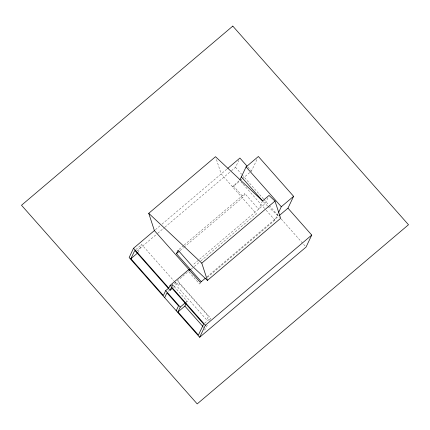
<?xml version="1.0" encoding="UTF-8"?>
<svg xmlns="http://www.w3.org/2000/svg" width="430" height="430" viewBox="0 0 430 430"><rect width="100%" height="100%" fill="white"/><g stroke="black" fill="none" stroke-linecap="round" stroke-linejoin="round"><path stroke-width="0.32" stroke-dasharray="2.15 1.61" d="M138.073 252.265L141.728 244.562L173.913 280.946M172.027 285.977L172.602 284.762L187.168 301.231L186.593 302.446M173.537 287.369L176.999 284.434L178.299 281.693L210.571 318.178L208.916 321.667M231.421 170.796L235.511 167.324L238.811 160.379M239.22 180.74L233.275 185.781L232.7 186.986L239.79 180.976M242.326 178.826L251.437 171.097L257.264 158.831M184.099 247.175L243.229 197.031L244.869 193.581L258.656 209.163L262.295 201.493M207.26 325.15L205.33 329.219L204.341 330.057M267.895 197.805L265.09 203.707L192.893 264.923M207.351 277.452L274.937 220.144L278.124 213.436M155.413 229.711L160.003 225.82M162.04 224.089L226.744 169.226M135.799 249.588L141.728 244.562M136.815 251.012L157.273 233.667M157.783 233.232L164.432 227.594M164.943 227.164L230.91 171.226M240.3 180.546L241.816 179.256M179.111 249.341L183.696 245.449M184.207 245.019L244.869 193.581M180.019 250.631L183.588 247.605M171.613 285.601L172.602 284.762M171.355 285.971L189.152 270.878M191.189 269.148L193.742 266.987M194.247 266.557L200.369 261.37M200.875 260.935L256.441 213.823L221.176 173.951L215.93 157.928M172.371 286.724L178.299 281.693M168.323 291.293L169.312 290.454M206.954 276.872L278.618 216.107M200.45 283.3L199.606 284.02L188.12 271.034M186.185 302.07L187.168 301.231M204.642 323.209L210.571 318.178M267.535 206.002L263.332 201.718M268.019 206.459L279.693 217.424M247.89 167.087L251.437 171.097M235.511 167.324L241.725 174.349M242.165 174.849L263.461 198.923M263.907 199.423L268.782 204.943M269.228 205.443L278.989 216.478M281.204 218.983L305.16 246.067M241.036 181.815L242.794 183.803M243.235 184.303L265.692 209.689M266.132 210.189L274.937 220.144M233.275 185.781L243.229 197.031M174.354 281.446L176.999 284.434M203.105 326.703L204.444 328.214M179.455 283.558L177.751 287.149L206.766 319.947L208.475 316.356L179.455 283.558"/><path stroke-width="0.64" d="M201.278 281.725L176.45 253.657L178.09 250.206L191.871 265.788L207.432 280.408L280.65 218.327L275.001 201.068L269.013 195.446L262.579 200.901L215.521 156.692L148.742 213.318L154.392 230.571L133.542 248.255L129.145 257.516L199.681 337.26L306.047 247.073L311.75 235.07L287.966 208.184L293.599 196.316L258.376 156.493L246.073 166.921L239.988 179.745M168.651 288.116L165.684 290.632L163.384 295.48L130.87 258.726L134.81 250.427L170.081 290.298L172.548 288.208M188.851 269.497L170.113 285.386L168.813 288.127L133.542 248.255M164.652 297.657L166.953 292.808L178.525 305.886L176.225 310.739M170.081 290.298L171.382 287.562L203.653 324.048L198.413 335.083L177.95 311.949L180.251 307.101L185.196 302.908M189.662 270.449L190.232 269.239L188.963 270.314M177.95 311.949L184.868 306.085L186.018 303.661M199.681 337.26L205.379 325.257L311.75 235.07M278.672 212.28L281.301 206.744L293.599 196.316M227.755 168.367L239.908 158.063L247.003 166.082M130.87 258.726L137.788 252.861M176.45 253.657L178.998 251.496M207.432 280.408L201.783 263.149L275.001 201.068M205.427 278.167L200.337 282.483L154.392 230.571M279.113 215.688L287.966 208.184M148.742 213.318L201.783 263.149M246.073 166.921L281.301 206.744M241.354 176.87L262.891 201.224M170.113 285.386L205.379 325.257M184.868 306.085L202.664 326.203M165.684 290.632L180.251 307.101M232.797 26.101L21.5 205.255L197.203 403.899L408.5 224.745L232.797 26.101"/></g></svg>
